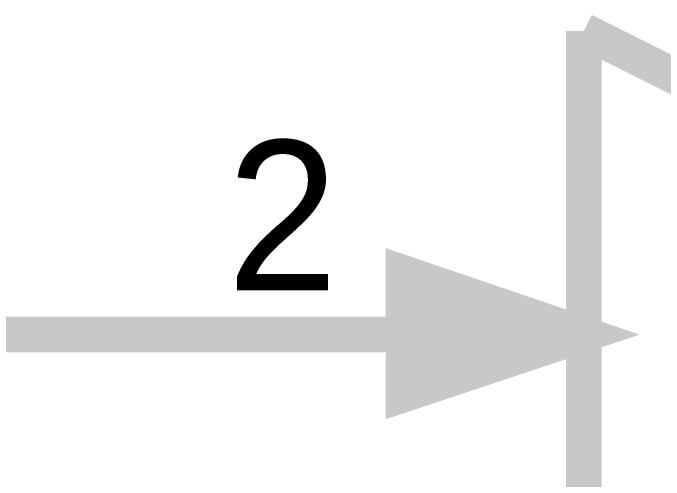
# Model space of a CAD drawing. Header units: inches. Extents: x 0 to 432, y 0 to 280.
# Drawn here: x 101.89 to 107.35, y 166.41 to 170.33 of the extents above; entities that cross this region are included whole.
import ezdxf

# ---------------------------------------------------------------- set-up
doc = ezdxf.new("R2010")
doc.units = ezdxf.units.IN
doc.layers.add('Sheet', color=255, linetype='Continuous')

msp = doc.modelspace()

# ---------------------------------------------------------------- linework, layer by layer
at = {"layer": 'Sheet'}
for points in [[(106.6809, 170.178, 0.2997, 0.2997, 0), (116.8448, 165.0908, 0.2997, 0.2997, 0)], [(106.6809, 170.178, 0.2997, 0.2997, 0), (106.6809, 160.0149, 0.2997, 0.2997, 0)], [(106.6809, 167.6288, 0.2997, 0.2997, 0), (101.6046, 167.6288, 0.2997, 0.2997, 0)]]:
    msp.add_lwpolyline(points, format="xyseb", dxfattribs=at)
for points in [[(105.1648, 168.1453, 0.2997, 0.2997, 0), (106.6809, 167.6288, 0.2997, 0.2997, 0), (105.1648, 167.1234, 0.2997, 0.2997, 0), (105.1648, 168.1453, 0.2997, 0.2997, 0)], [(105.1648, 168.1453, 0.0991, 0.0991, 0), (106.6809, 167.6288, 0.0991, 0.0991, 0), (105.1648, 167.1234, 0.0991, 0.0991, 0), (105.1648, 168.1453, 0.0991, 0.0991, 0)]]:
    msp.add_lwpolyline(points, format="xyseb", close=True, dxfattribs=at)
msp.add_solid([(105.1065, 167.0632), (106.8367, 167.64), (105.1065, 168.2168)], dxfattribs=at)

# ---------------------------------------------------------------- texts
msp.add_text('2', height=1.2577, dxfattribs=at).set_placement((103.6823, 167.9994))

doc.saveas('drawing.dxf')
